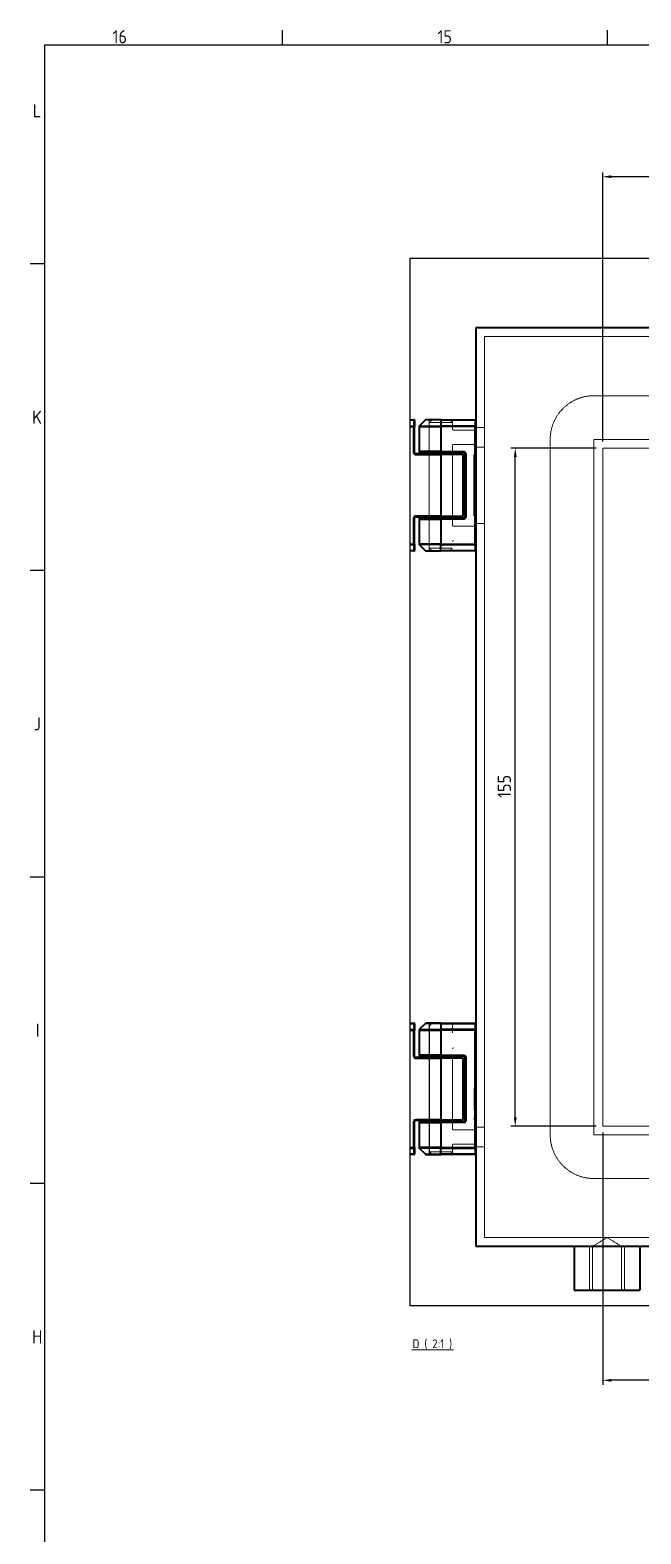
# Model space of a CAD drawing. Header units: millimetres. Extents: x 0 to 3567, y 0 to 2523.
# Drawn here: x 50 to 469, y 1442 to 2473 of the extents above; entities that cross this region are included whole.
import ezdxf

# ---------------------------------------------------------------- set-up
doc = ezdxf.new("R2010")
doc.units = ezdxf.units.MM
doc.header["$LTSCALE"] = 3
doc.linetypes.add('DASHED', pattern=[0.2067, 0.1654, -0.0413])
doc.layers.get('0').update_dxf_attribs({"color": 3, "lineweight": 25, "true_color": 0x00ff00})
for name, color, linetype, lineweight, true_color in [('가려진 것(ISO)', 2, 'DASHED', 18, 0xffff00), ('가시적인 것(ISO)', 3, 'Continuous', 40, 0x00ff00), ('가시적인 좁은 것(ISO)', 3, 'Continuous', 35, 0x00ff00), ('기호(ISO)', 5, 'Continuous', 25, 0x0000ff), ('치수(ISO)', 2, 'Continuous', 25, 0xffff00)]:
    doc.layers.add(name, color=color, linetype=linetype, lineweight=lineweight, true_color=true_color)
doc.layers.add('경계(ISO)', color=7, linetype='Continuous', lineweight=25)
doc.layers.add('끊기 선(JIS)', color=7, linetype='Continuous', lineweight=25)
doc.styles.add('문자 텍스트_PSTEK_POSCO', font='isocp.shx')
doc.styles.add('치수 텍스트_PSTEK_POSCO', font='isocp.shx')
doc.styles.add('텍스트 스타일512', font='isocp.shx')
doc.dimstyles.new('치수_PSTEK_POSCO', dxfattribs={"dimscale": 3, "dimtxt": 3, "dimasz": 2, "dimexe": 1, "dimexo": 1.5, "dimgap": 1, "dimtad": 1, "dimrnd": 1e-08, "dimdsep": 46, "dimtxsty": '치수 텍스트_PSTEK_POSCO', "dimcen": 0.09, "dimdle": 10, "dimclrd": 7, "dimclre": 7, "dimclrt": 2, "dimadec": 1, "dimazin": 2, "dimtfac": 1, "dimtmove": 0, "dimatfit": 3, "dimfxl": 1, "dimtolj": 1, "dimlwd": -1, "dimlwe": -1, "dimarcsym": 0})

# ---------------------------------------------------------------- blocks, each defined once
blk = doc.blocks.new('경계 Default Border')
at = {"layer": '경계(ISO)'}
for p, q in [((74.31, 821), (74.31, 824.4)), ((148.63, 821), (148.63, 824.4)), ((20, 770.92), (16.6, 770.92)), ((20, 700.83), (16.6, 700.83)), ((20, 630.75), (16.6, 630.75)), ((20, 560.67), (16.6, 560.67)), ((20, 490.58), (16.6, 490.58))]:
    blk.add_line(p, q, dxfattribs=at)
at = {"layer": '경계(ISO)', "flags": 128}
blk.add_lwpolyline([(20, 20), (20, 821), (1169, 821), (1169, 20), (20, 20)], dxfattribs=at)
at = {"layer": '경계(ISO)', "color": 2, "true_color": 0xffff00, "char_height": 3, "attachment_point": 7, "style": '문자 텍스트_PSTEK_POSCO'}
for s, insert in [('16', (35.47, 821.37)), ('15', (109.79, 821.37)), ('L', (17.24, 804.43)), ('K', (17.08, 734.36)), ('J', (17.43, 664.26)), ('I', (17.91, 594.21)), ('H', (17.08, 524.12))]:
    blk.add_mtext(s, dxfattribs=dict(at, insert=insert))
blk = doc.blocks.new('*D42')
at = {"layer": 'Defpoints', "color": 0, "transparency": 16777216}
for p in [(442.7, 1721.4), (1198.7, 1721.4), (442.7, 1547)]:
    blk.add_point(p, dxfattribs=at)
at = {"layer": '치수(ISO)', "color": 7, "transparency": 16777216}
for p, q in [((442.7, 1716.9), (442.7, 1544)), ((1198.7, 1716.9), (1198.7, 1544)), ((1192.7, 1547), (448.7, 1547))]:
    blk.add_line(p, q, dxfattribs=at)
for points in [[(448.7, 1548), (448.7, 1546), (442.7, 1547)], [(1192.7, 1548), (1192.7, 1546), (1198.7, 1547)]]:
    blk.add_solid(points, dxfattribs=at)
at = {"layer": '치수(ISO)', "color": 2, "transparency": 16777216, "insert": (812.2, 1554.5), "char_height": 9, "attachment_point": 4, "style": '치수 텍스트_PSTEK_POSCO'}
blk.add_mtext('\\A1;252', dxfattribs=at)
blk = doc.blocks.new('*D45')
at = {"layer": 'Defpoints', "color": 0, "transparency": 16777216}
for p in [(442.7, 2372.6), (442.7, 2186.4), (1192.7, 2186.4)]:
    blk.add_point(p, dxfattribs=at)
at = {"layer": '치수(ISO)', "color": 7, "transparency": 16777216}
for p, q in [((442.7, 2190.9), (442.7, 2375.6)), ((1186.7, 2372.6), (448.7, 2372.6)), ((1192.7, 2190.9), (1192.7, 2375.6))]:
    blk.add_line(p, q, dxfattribs=at)
for points in [[(448.7, 2373.6), (448.7, 2371.6), (442.7, 2372.6)], [(1186.7, 2373.6), (1186.7, 2371.6), (1192.7, 2372.6)]]:
    blk.add_solid(points, dxfattribs=at)
at = {"layer": '치수(ISO)', "color": 2, "transparency": 16777216, "insert": (809.5, 2380.1), "char_height": 9, "attachment_point": 4, "style": '치수 텍스트_PSTEK_POSCO'}
blk.add_mtext('\\A1;250', dxfattribs=at)
blk = doc.blocks.new('*D46')
at = {"layer": 'Defpoints', "color": 0, "transparency": 16777216}
for p in [(837.7, 2006.4), (1186.7, 2006.4), (442.7, 1721.4)]:
    blk.add_point(p, dxfattribs=at)
at = {"layer": '치수(ISO)', "color": 7, "transparency": 16777216}
for p, q in [((1182.2, 2006.4), (834.7, 2006.4)), ((837.7, 1727.4), (837.7, 2000.4))]:
    blk.add_line(p, q, dxfattribs=at)
for points in [[(836.7, 2000.4), (838.7, 2000.4), (837.7, 2006.4)], [(836.7, 1727.4), (838.7, 1727.4), (837.7, 1721.4)]]:
    blk.add_solid(points, dxfattribs=at)
at = {"layer": '치수(ISO)', "color": 2, "transparency": 16777216, "insert": (830.2, 1858.6), "char_height": 9, "attachment_point": 4, "rotation": 90, "style": '치수 텍스트_PSTEK_POSCO'}
blk.add_mtext('\\A1;95', dxfattribs=at)
blk = doc.blocks.new('*D48')
at = {"layer": 'Defpoints', "color": 0, "transparency": 16777216}
for p in [(382.7, 2186.4), (442.7, 2186.4), (442.7, 1721.4)]:
    blk.add_point(p, dxfattribs=at)
at = {"layer": '치수(ISO)', "color": 7, "transparency": 16777216}
for p, q in [((438.2, 2186.4), (379.7, 2186.4)), ((382.7, 1727.4), (382.7, 2180.4)), ((438.2, 1721.4), (379.7, 1721.4))]:
    blk.add_line(p, q, dxfattribs=at)
for points in [[(381.7, 2180.4), (383.7, 2180.4), (382.7, 2186.4)], [(381.7, 1727.4), (383.7, 1727.4), (382.7, 1721.4)]]:
    blk.add_solid(points, dxfattribs=at)
at = {"layer": '치수(ISO)', "color": 2, "transparency": 16777216, "insert": (375.2, 1946.5), "char_height": 9, "attachment_point": 4, "rotation": 90, "style": '치수 텍스트_PSTEK_POSCO'}
blk.add_mtext('\\A1;155', dxfattribs=at)

msp = doc.modelspace()

# ---------------------------------------------------------------- linework, layer by layer
at = {"layer": '가려진 것(ISO)'}
for p, q in [((361.6861, 2262.9146), (361.6861, 1644.9146)), ((1279.6861, 2262.9146), (361.6861, 2262.9146)), ((436.6861, 2222.4146), (1204.6861, 2222.4146)), ((323.7361, 2205.3146), (323.7361, 2184.0146)), ((325.3861, 2205.6146), (323.8861, 2204.1146)), ((323.8861, 2204.1146), (339.4861, 2204.1146)), ((325.3861, 2205.6146), (337.9861, 2205.6146)), ((337.9861, 2205.6146), (339.4861, 2204.1146)), ((339.6361, 2205.3146), (339.6361, 2199.4645)), ((355.0861, 2198.8646), (340.236, 2198.8646)), ((361.6861, 2200.6646), (355.6861, 2200.6646)), ((339.6361, 2188.3647), (339.6361, 2184.0146)), ((355.0861, 2188.9646), (340.236, 2188.9646)), ((361.6861, 2187.1646), (355.6861, 2187.1646)), ((406.6861, 1715.4146), (406.6861, 2192.4146)), ((436.6861, 2192.4146), (1204.6861, 2192.4146)), ((436.6861, 1715.4146), (436.6861, 2192.4146)), ((323.7361, 2182.0646), (323.7361, 2139.7646)), ((339.6361, 2182.0646), (339.6361, 2139.7646)), ((354.1861, 2140.5146), (354.1861, 2181.3146)), ((355.0861, 2181.9146), (354.7861, 2181.9146)), ((442.6861, 2186.4146), (1198.6861, 2186.4146)), ((442.6861, 1721.4146), (442.6861, 2186.4146)), ((354.1861, 2175.9521), (354.7861, 2175.9521)), ((354.1861, 2175.8584), (354.7861, 2175.8584)), ((354.1861, 2175.4834), (354.7861, 2175.4834)), ((354.1861, 2175.3896), (354.7861, 2175.3896)), ((354.1861, 2175.2959), (354.7861, 2175.2959)), ((354.1861, 2175.1084), (354.7861, 2175.1084)), ((354.1861, 2175.0146), (354.7861, 2175.0146)), ((354.1861, 2174.6396), (354.7861, 2174.6396)), ((354.1861, 2174.5459), (354.7861, 2174.5459)), ((354.1861, 2174.1709), (354.7861, 2174.1709)), ((354.1861, 2173.7959), (354.7861, 2173.7959)), ((354.1861, 2173.6084), (354.7861, 2173.6084)), ((354.1861, 2173.4209), (354.7861, 2173.4209)), ((354.1861, 2173.3271), (354.7861, 2173.3271)), ((354.1861, 2173.1396), (354.7861, 2173.1396)), ((354.1861, 2172.9521), (354.7861, 2172.9521)), ((354.1861, 2172.8584), (354.7861, 2172.8584)), ((354.1861, 2172.5771), (354.7861, 2172.5771)), ((354.1861, 2172.3896), (354.7861, 2172.3896)), ((354.1861, 2172.2959), (354.7861, 2172.2959)), ((354.1861, 2172.0146), (354.7861, 2172.0146)), ((354.1861, 2171.5459), (354.7861, 2171.5459)), ((354.1861, 2171.3584), (354.7861, 2171.3584)), ((354.1861, 2170.9834), (354.7861, 2170.9834)), ((354.1861, 2170.7021), (354.7861, 2170.7021)), ((354.1861, 2170.6084), (354.7861, 2170.6084)), ((354.1861, 2169.2959), (354.7861, 2169.2959)), ((354.1861, 2168.6396), (354.7861, 2168.6396)), ((354.1861, 2168.5459), (354.7861, 2168.5459)), ((354.1861, 2168.3584), (354.7861, 2168.3584)), ((354.1861, 2168.0771), (354.7861, 2168.0771)), ((354.1861, 2167.9834), (354.7861, 2167.9834)), ((354.1861, 2167.7959), (354.7861, 2167.7959)), ((354.1861, 2167.6084), (354.7861, 2167.6084)), ((354.1861, 2167.5146), (354.7861, 2167.5146)), ((354.1861, 2167.1396), (354.7861, 2167.1396)), ((354.1861, 2167.0459), (354.7861, 2167.0459)), ((354.1861, 2166.9521), (354.7861, 2166.9521)), ((354.1861, 2166.7646), (354.7861, 2166.7646)), ((354.1861, 2166.5771), (354.7861, 2166.5771)), ((354.1861, 2166.4834), (354.7861, 2166.4834)), ((354.1861, 2166.3896), (354.7861, 2166.3896)), ((354.1861, 2166.2021), (354.7861, 2166.2021)), ((354.1861, 2166.1084), (354.7861, 2166.1084)), ((354.1861, 2166.0146), (354.7861, 2166.0146)), ((354.1861, 2165.9209), (354.7861, 2165.9209)), ((354.1861, 2165.8271), (354.7861, 2165.8271)), ((354.1861, 2165.7334), (354.7861, 2165.7334)), ((354.1861, 2165.6396), (354.7861, 2165.6396)), ((354.1861, 2165.5459), (354.7861, 2165.5459)), ((354.1861, 2165.3584), (354.7861, 2165.3584)), ((354.1861, 2165.1709), (354.7861, 2165.1709)), ((354.1861, 2164.7959), (354.7861, 2164.7959)), ((354.1861, 2164.7021), (354.7861, 2164.7021)), ((354.1861, 2164.5146), (354.7861, 2164.5146)), ((354.1861, 2164.4209), (354.7861, 2164.4209)), ((354.1861, 2164.3271), (354.7861, 2164.3271)), ((354.1861, 2164.2334), (354.7861, 2164.2334)), ((354.1861, 2164.1396), (354.7861, 2164.1396)), ((354.1861, 2163.9521), (354.7861, 2163.9521)), ((354.1861, 2163.8584), (354.7861, 2163.8584)), ((354.1861, 2163.7646), (354.7861, 2163.7646)), ((354.1861, 2163.6709), (354.7861, 2163.6709)), ((354.1861, 2163.5771), (354.7861, 2163.5771)), ((354.1861, 2163.4834), (354.7861, 2163.4834)), ((354.1861, 2163.3896), (354.7861, 2163.3896)), ((354.1861, 2163.2959), (354.7861, 2163.2959)), ((354.1861, 2163.1084), (354.7861, 2163.1084)), ((354.1861, 2163.0146), (354.7861, 2163.0146)), ((354.1861, 2162.9209), (354.7861, 2162.9209)), ((354.1861, 2162.8271), (354.7861, 2162.8271)), ((354.1861, 2162.6396), (354.7861, 2162.6396)), ((354.1861, 2162.5459), (354.7861, 2162.5459)), ((354.1861, 2162.4521), (354.7861, 2162.4521)), ((354.1861, 2162.3584), (354.7861, 2162.3584)), ((354.1861, 2162.2646), (354.7861, 2162.2646)), ((354.1861, 2162.1709), (354.7861, 2162.1709)), ((354.1861, 2162.0771), (354.7861, 2162.0771)), ((354.1861, 2161.8896), (354.7861, 2161.8896)), ((354.1861, 2161.7959), (354.7861, 2161.7959)), ((354.1861, 2161.7021), (354.7861, 2161.7021)), ((354.1861, 2161.6084), (354.7861, 2161.6084)), ((354.1861, 2161.5146), (354.7861, 2161.5146)), ((354.1861, 2161.4209), (354.7861, 2161.4209)), ((354.1861, 2161.3271), (354.7861, 2161.3271)), ((354.1861, 2161.1396), (354.7861, 2161.1396)), ((354.1861, 2161.0459), (354.7861, 2161.0459)), ((354.1861, 2160.6709), (354.7861, 2160.6709)), ((354.1861, 2160.2959), (354.7861, 2160.2959)), ((354.1861, 2160.2021), (354.7861, 2160.2021)), ((354.1861, 2160.0146), (354.7861, 2160.0146)), ((354.1861, 2159.8271), (354.7861, 2159.8271)), ((354.1861, 2159.7334), (354.7861, 2159.7334)), ((354.1861, 2159.4521), (354.7861, 2159.4521)), ((354.1861, 2159.2646), (354.7861, 2159.2646)), ((354.1861, 2159.1709), (354.7861, 2159.1709)), ((354.1861, 2158.4209), (354.7861, 2158.4209)), ((354.1861, 2157.8584), (354.7861, 2157.8584)), ((354.1861, 2157.1084), (354.7861, 2157.1084)), ((354.1861, 2156.9209), (354.7861, 2156.9209)), ((354.1861, 2156.6396), (354.7861, 2156.6396)), ((354.1861, 2156.5459), (354.7861, 2156.5459)), ((354.1861, 2156.3584), (354.7861, 2156.3584)), ((354.1861, 2155.7959), (354.7861, 2155.7959)), ((354.1861, 2155.4209), (354.7861, 2155.4209)), ((354.1861, 2155.2334), (354.7861, 2155.2334)), ((354.1861, 2154.8584), (354.7861, 2154.8584)), ((354.1861, 2154.2959), (354.7861, 2154.2959)), ((354.1861, 2154.1084), (354.7861, 2154.1084)), ((354.1861, 2154.0146), (354.7861, 2154.0146)), ((354.1861, 2153.8271), (354.7861, 2153.8271)), ((354.1861, 2153.7334), (354.7861, 2153.7334)), ((354.1861, 2153.5459), (354.7861, 2153.5459)), ((354.1861, 2153.4521), (354.7861, 2153.4521)), ((354.1861, 2153.2646), (354.7861, 2153.2646)), ((354.1861, 2153.0771), (354.7861, 2153.0771)), ((354.1861, 2152.9834), (354.7861, 2152.9834)), ((354.1861, 2152.7959), (354.7861, 2152.7959)), ((354.1861, 2152.6084), (354.7861, 2152.6084)), ((354.1861, 2152.2334), (354.7861, 2152.2334)), ((354.1861, 2151.8584), (354.7861, 2151.8584)), ((354.1861, 2151.7646), (354.7861, 2151.7646)), ((354.1861, 2151.5771), (354.7861, 2151.5771)), ((354.1861, 2151.4834), (354.7861, 2151.4834)), ((354.1861, 2151.3896), (354.7861, 2151.3896)), ((354.1861, 2151.2959), (354.7861, 2151.2959)), ((354.1861, 2151.1084), (354.7861, 2151.1084)), ((354.1861, 2151.0146), (354.7861, 2151.0146)), ((354.1861, 2150.9209), (354.7861, 2150.9209)), ((354.1861, 2150.8271), (354.7861, 2150.8271)), ((354.1861, 2150.7334), (354.7861, 2150.7334)), ((354.1861, 2150.6396), (354.7861, 2150.6396)), ((354.1861, 2150.3584), (354.7861, 2150.3584)), ((354.1861, 2150.2646), (354.7861, 2150.2646)), ((354.1861, 2149.9834), (354.7861, 2149.9834)), ((354.1861, 2149.8896), (354.7861, 2149.8896)), ((354.1861, 2149.6084), (354.7861, 2149.6084)), ((354.1861, 2149.4209), (354.7861, 2149.4209)), ((354.1861, 2149.3271), (354.7861, 2149.3271)), ((354.1861, 2149.2334), (354.7861, 2149.2334)), ((354.1861, 2149.1396), (354.7861, 2149.1396)), ((354.1861, 2148.8584), (354.7861, 2148.8584)), ((354.1861, 2148.7646), (354.7861, 2148.7646)), ((354.1861, 2148.5771), (354.7861, 2148.5771)), ((354.1861, 2148.0146), (354.7861, 2148.0146)), ((354.1861, 2147.0771), (354.7861, 2147.0771)), ((354.1861, 2146.5146), (354.7861, 2146.5146)), ((323.7361, 2137.8146), (323.7361, 2116.5146)), ((339.6361, 2137.8146), (339.6361, 2133.4646)), ((355.0861, 2139.9146), (354.7861, 2139.9146)), ((340.2359, 2132.8646), (355.0861, 2132.8646)), ((361.6861, 2134.6646), (355.6861, 2134.6646)), ((323.8861, 2117.7146), (339.4861, 2117.7146)), ((325.3861, 2116.2146), (323.8861, 2117.7146)), ((325.3861, 2116.2146), (337.9861, 2116.2146)), ((337.9861, 2116.2146), (339.4861, 2117.7146)), ((323.7361, 1791.3146), (323.7361, 1770.0146)), ((325.3861, 1791.6146), (323.8861, 1790.1146)), ((323.8861, 1790.1146), (323.8861, 1769.4146)), ((339.6361, 1791.3146), (339.6361, 1785.4645)), ((323.7361, 1768.0646), (323.7361, 1725.7646)), ((323.8861, 1768.6646), (323.8861, 1725.1646)), ((339.6361, 1768.0646), (339.6361, 1725.7646)), ((354.1861, 1747.5146), (354.7861, 1747.5146)), ((354.1861, 1747.4209), (354.7861, 1747.4209)), ((354.1861, 1747.3271), (354.7861, 1747.3271)), ((354.1861, 1747.1396), (354.7861, 1747.1396)), ((354.1861, 1747.0459), (354.7861, 1747.0459)), ((354.1861, 1746.6709), (354.7861, 1746.6709)), ((354.1861, 1746.2959), (354.7861, 1746.2959)), ((354.1861, 1746.2021), (354.7861, 1746.2021)), ((354.1861, 1746.0146), (354.7861, 1746.0146)), ((354.1861, 1745.8271), (354.7861, 1745.8271)), ((354.1861, 1745.7334), (354.7861, 1745.7334)), ((354.1861, 1745.4521), (354.7861, 1745.4521)), ((354.1861, 1745.2646), (354.7861, 1745.2646)), ((354.1861, 1745.1709), (354.7861, 1745.1709)), ((354.1861, 1744.4209), (354.7861, 1744.4209)), ((354.1861, 1743.8584), (354.7861, 1743.8584)), ((354.1861, 1743.1084), (354.7861, 1743.1084)), ((354.1861, 1742.9209), (354.7861, 1742.9209)), ((354.1861, 1742.6396), (354.7861, 1742.6396)), ((354.1861, 1742.5459), (354.7861, 1742.5459)), ((354.1861, 1742.3584), (354.7861, 1742.3584)), ((354.1861, 1741.7959), (354.7861, 1741.7959)), ((354.1861, 1741.4209), (354.7861, 1741.4209)), ((354.1861, 1741.2334), (354.7861, 1741.2334)), ((354.1861, 1740.8584), (354.7861, 1740.8584)), ((354.1861, 1740.2959), (354.7861, 1740.2959)), ((354.1861, 1740.1084), (354.7861, 1740.1084)), ((354.1861, 1740.0146), (354.7861, 1740.0146)), ((354.1861, 1739.8271), (354.7861, 1739.8271)), ((354.1861, 1739.7334), (354.7861, 1739.7334)), ((354.1861, 1739.5459), (354.7861, 1739.5459)), ((354.1861, 1739.4521), (354.7861, 1739.4521)), ((354.1861, 1739.2646), (354.7861, 1739.2646)), ((354.1861, 1739.0771), (354.7861, 1739.0771)), ((354.1861, 1738.9834), (354.7861, 1738.9834)), ((354.1861, 1738.7959), (354.7861, 1738.7959)), ((354.1861, 1738.6084), (354.7861, 1738.6084)), ((354.1861, 1738.2334), (354.7861, 1738.2334)), ((354.1861, 1737.8584), (354.7861, 1737.8584)), ((354.1861, 1737.7646), (354.7861, 1737.7646)), ((354.1861, 1737.5771), (354.7861, 1737.5771)), ((354.1861, 1737.4834), (354.7861, 1737.4834)), ((354.1861, 1737.3896), (354.7861, 1737.3896)), ((354.1861, 1737.2959), (354.7861, 1737.2959)), ((354.1861, 1737.1084), (354.7861, 1737.1084)), ((354.1861, 1737.0146), (354.7861, 1737.0146)), ((354.1861, 1736.9209), (354.7861, 1736.9209)), ((354.1861, 1736.8271), (354.7861, 1736.8271)), ((354.1861, 1736.7334), (354.7861, 1736.7334)), ((354.1861, 1736.6396), (354.7861, 1736.6396)), ((354.1861, 1736.3584), (354.7861, 1736.3584)), ((354.1861, 1736.2646), (354.7861, 1736.2646)), ((354.1861, 1735.9834), (354.7861, 1735.9834)), ((354.1861, 1735.8896), (354.7861, 1735.8896)), ((354.1861, 1735.6084), (354.7861, 1735.6084)), ((354.1861, 1735.4209), (354.7861, 1735.4209)), ((354.1861, 1735.3271), (354.7861, 1735.3271)), ((354.1861, 1735.2334), (354.7861, 1735.2334)), ((354.1861, 1735.1396), (354.7861, 1735.1396)), ((354.1861, 1734.8584), (354.7861, 1734.8584)), ((354.1861, 1734.7646), (354.7861, 1734.7646)), ((354.1861, 1734.5771), (354.7861, 1734.5771)), ((354.1861, 1734.0146), (354.7861, 1734.0146)), ((354.1861, 1733.0771), (354.7861, 1733.0771)), ((323.7361, 1723.8146), (323.7361, 1702.5146)), ((323.8861, 1724.4146), (323.8861, 1703.7146)), ((339.6361, 1723.8146), (339.6361, 1719.4646)), ((354.1861, 1732.5146), (354.7861, 1732.5146)), ((355.0861, 1725.9146), (354.7861, 1725.9146)), ((340.2359, 1718.8646), (355.0861, 1718.8646)), ((361.6861, 1720.6646), (355.6861, 1720.6646)), ((1204.6861, 1715.4146), (436.6861, 1715.4146)), ((1198.6861, 1721.4146), (442.6861, 1721.4146)), ((323.8861, 1703.7146), (339.4861, 1703.7146)), ((325.3861, 1702.2146), (323.8861, 1703.7146)), ((325.3861, 1702.2146), (337.9861, 1702.2146)), ((337.9861, 1702.2146), (339.4861, 1703.7146)), ((339.6361, 1708.3647), (339.6361, 1702.5146)), ((340.2359, 1708.9646), (355.0861, 1708.9646)), ((361.6861, 1707.1646), (355.6861, 1707.1646)), ((1204.6861, 1685.4146), (436.6861, 1685.4146)), ((361.6861, 1644.9146), (1279.6861, 1644.9146)), ((445.6861, 1644.9055), (435.7156, 1638.9146)), ((445.6861, 1644.9055), (455.6566, 1638.9146)), ((433.6861, 1638.9146), (433.6861, 1608.9146)), ((435.7156, 1638.9146), (435.7156, 1608.9146)), ((455.6566, 1638.9146), (455.6566, 1608.9146)), ((457.6861, 1608.9146), (457.6861, 1638.9146))]:
    msp.add_line(p, q, dxfattribs=at)
for centre, radius, start, end in [((436.6861, 2192.4146), 30, 90, 180), ((323.1361, 2205.3146), 0.6, 0, 90), ((340.2361, 2205.3146), 0.6, 90, 180), ((355.0861, 2199.4646), 0.6, 270, 0), ((355.0861, 2188.3646), 0.6, 0, 90), ((323.1361, 2184.0146), 0.6, 270, 0), ((323.1361, 2182.0646), 0.6, 0, 90), ((340.2361, 2184.0146), 0.6, 180, 270), ((340.2361, 2182.0646), 0.6, 90, 180), ((354.7861, 2181.3146), 0.6, 90, 180), ((355.0861, 2182.5146), 0.6, 270, 0), ((323.1361, 2139.7646), 0.6, 270, 0), ((323.1361, 2137.8146), 0.6, 0, 90), ((340.2361, 2139.7646), 0.6, 180, 270), ((340.2361, 2137.8146), 0.6, 90, 180), ((354.7861, 2140.5146), 0.6, 180, 270), ((355.0861, 2139.3146), 0.6, 0, 90), ((355.0861, 2133.4646), 0.6, 270, 0), ((323.1361, 2116.5146), 0.6, 270, 0), ((340.2361, 2116.5146), 0.6, 180, 270), ((323.1361, 1791.3146), 0.6, 0, 90), ((323.1361, 1770.0146), 0.6, 270, 0), ((323.1361, 1768.0646), 0.6, 0, 90), ((340.2361, 1770.0146), 0.6, 180, 270), ((340.2361, 1768.0646), 0.6, 90, 180), ((323.1361, 1725.7646), 0.6, 270, 0), ((323.1361, 1723.8146), 0.6, 0, 90), ((340.2361, 1725.7646), 0.6, 180, 270), ((340.2361, 1723.8146), 0.6, 90, 180), ((354.7861, 1726.5146), 0.6, 180, 270), ((355.0861, 1725.3146), 0.6, 0, 90), ((355.0861, 1719.4646), 0.6, 270, 0), ((436.6861, 1715.4146), 30, 180, 270), ((323.1361, 1702.5146), 0.6, 270, 0), ((340.2361, 1702.5146), 0.6, 180, 270), ((355.0861, 1708.3646), 0.6, 0, 90)]:
    msp.add_arc(centre, radius, start, end, dxfattribs=at)
for points in [[(339.6361, 2199.4646), (339.6361, 2199.4646), (339.6361, 2199.4646), (339.6361, 2199.4646)], [(340.2361, 2198.8646), (340.2361, 2198.8646), (340.2361, 2198.8646), (340.2361, 2198.8646)], [(339.6361, 2133.4646), (339.6361, 2133.4646), (339.6361, 2133.4646), (339.6361, 2133.4646)], [(340.2361, 2132.8646), (340.2361, 2132.8646), (340.2361, 2132.8646), (340.2361, 2132.8646)], [(339.6361, 1719.4646), (339.6361, 1719.4646), (339.6361, 1719.4646), (339.6361, 1719.4646)], [(340.2361, 1718.8646), (340.2361, 1718.8646), (340.2361, 1718.8646), (340.2361, 1718.8646)]]:
    msp.add_open_spline(points, degree=3, dxfattribs=at)
for points, knots in [([(339.6361, 2199.4646), (339.6361, 2199.4004), (339.6467, 2199.3354), (339.6872, 2199.2141), (339.7175, 2199.1562), (339.7939, 2199.0541), (339.8409, 2199.0087), (339.9454, 2198.9359), (340.0043, 2198.9075), (340.1205, 2198.873), (340.1786, 2198.8646), (340.2361, 2198.8646)], [0, 0, 0, 0, 0.00642103127, 0.00642103127, 0.01279203336, 0.01279203336, 0.01916483154, 0.01916483154, 0.02553756657, 0.02553756657, 0.03128655509, 0.03128655509, 0.03128655509, 0.03128655509]), ([(340.2361, 2188.9646), (340.1719, 2188.9646), (340.1069, 2188.954), (339.9856, 2188.9135), (339.9277, 2188.8832), (339.8256, 2188.8068), (339.7802, 2188.7599), (339.7074, 2188.6553), (339.679, 2188.5964), (339.6445, 2188.4802), (339.6361, 2188.4221), (339.6361, 2188.3646)], [0, 0, 0, 0, 0.00642102577, 0.00642102577, 0.0127920248, 0.0127920248, 0.019164823, 0.019164823, 0.02553756379, 0.02553756379, 0.03128685795, 0.03128685795, 0.03128685795, 0.03128685795]), ([(339.6361, 2133.4646), (339.6361, 2133.4004), (339.6467, 2133.3354), (339.6872, 2133.214), (339.7175, 2133.1562), (339.7939, 2133.0541), (339.8409, 2133.0087), (339.9455, 2132.9359), (340.0043, 2132.9075), (340.1206, 2132.873), (340.1786, 2132.8646), (340.2361, 2132.8646)], [0, 0, 0, 0, 0.00642103812, 0.00642103812, 0.01279204031, 0.01279204031, 0.01916483039, 0.01916483039, 0.02553755689, 0.02553755689, 0.0312862255, 0.0312862255, 0.0312862255, 0.0312862255]), ([(340.2361, 2122.9646), (340.1719, 2122.9646), (340.1069, 2122.954), (339.9855, 2122.9135), (339.9277, 2122.8832), (339.8256, 2122.8068), (339.7802, 2122.7598), (339.7074, 2122.6553), (339.679, 2122.5964), (339.6445, 2122.4802), (339.6361, 2122.4221), (339.6361, 2122.3646)], [0, 0, 0, 0, 0.00642103699, 0.00642103699, 0.01279203872, 0.01279203872, 0.01916482972, 0.01916482972, 0.02553755804, 0.02553755804, 0.03128606123, 0.03128606123, 0.03128606123, 0.03128606123]), ([(340.2361, 1774.9646), (340.1719, 1774.9646), (340.1069, 1774.954), (339.9856, 1774.9135), (339.9277, 1774.8832), (339.8256, 1774.8068), (339.7802, 1774.7599), (339.7074, 1774.6553), (339.679, 1774.5964), (339.6445, 1774.4802), (339.6361, 1774.4221), (339.6361, 1774.3646)], [0, 0, 0, 0, 0.00642102577, 0.00642102577, 0.0127920248, 0.0127920248, 0.019164823, 0.019164823, 0.02553756379, 0.02553756379, 0.03128685795, 0.03128685795, 0.03128685795, 0.03128685795]), ([(339.6361, 1719.4646), (339.6361, 1719.4004), (339.6467, 1719.3354), (339.6872, 1719.214), (339.7175, 1719.1562), (339.7939, 1719.0541), (339.8409, 1719.0087), (339.9455, 1718.9359), (340.0043, 1718.9075), (340.1206, 1718.873), (340.1786, 1718.8646), (340.2361, 1718.8646)], [0, 0, 0, 0, 0.00642103812, 0.00642103812, 0.01279204031, 0.01279204031, 0.01916483039, 0.01916483039, 0.02553755689, 0.02553755689, 0.0312862255, 0.0312862255, 0.0312862255, 0.0312862255]), ([(340.2361, 1708.9646), (340.1719, 1708.9646), (340.1069, 1708.954), (339.9855, 1708.9135), (339.9277, 1708.8832), (339.8256, 1708.8068), (339.7802, 1708.7598), (339.7074, 1708.6553), (339.679, 1708.5964), (339.6445, 1708.4802), (339.6361, 1708.4221), (339.6361, 1708.3646)], [0, 0, 0, 0, 0.00642103699, 0.00642103699, 0.01279203872, 0.01279203872, 0.01916482972, 0.01916482972, 0.02553755804, 0.02553755804, 0.03128606123, 0.03128606123, 0.03128606123, 0.03128606123])]:
    msp.add_open_spline(points, degree=3, knots=knots, dxfattribs=at)
at = {"layer": '가시적인 것(ISO)'}
for p, q in [((1285.6861, 2268.9146), (355.6861, 2268.9146)), ((355.6861, 2268.9146), (355.6861, 1638.9146)), ((310.6278, 2205.9146), (313.0861, 2205.9146)), ((313.6861, 2205.3146), (313.6861, 2201.1661)), ((313.6861, 2183.2646), (313.6861, 2201.1661)), ((316.6861, 2201.1661), (316.6861, 2184.0146)), ((321.0104, 2205.7389), (316.8618, 2201.5903)), ((331.6861, 2205.9146), (321.4346, 2205.9146)), ((331.6861, 2205.9146), (355.0861, 2205.9146)), ((314.2861, 2182.6646), (331.6861, 2182.6646)), ((331.6861, 2183.4146), (317.2861, 2183.4146)), ((323.8861, 2183.4146), (323.8861, 2182.6646)), ((331.6861, 2183.4146), (347.5861, 2183.4146)), ((346.0861, 2182.6646), (331.6861, 2182.6646)), ((339.4861, 2183.4146), (339.4861, 2182.6646)), ((346.6861, 2182.0646), (346.6861, 2139.7646)), ((348.1861, 2182.8146), (348.1861, 2139.0146)), ((313.6861, 2120.6631), (313.6861, 2138.5646)), ((331.6861, 2139.1646), (314.2861, 2139.1646)), ((316.6861, 2137.8146), (316.6861, 2120.6631)), ((317.2861, 2138.4146), (331.6861, 2138.4146)), ((323.8861, 2139.1646), (323.8861, 2138.4146)), ((331.6861, 2139.1646), (346.0861, 2139.1646)), ((347.5861, 2138.4146), (331.6861, 2138.4146)), ((339.4861, 2139.1646), (339.4861, 2138.4146)), ((313.0861, 2115.9146), (310.6278, 2115.9146)), ((313.6861, 2120.6631), (313.6861, 2116.5146)), ((321.0104, 2116.0903), (316.8618, 2120.2389)), ((321.4346, 2115.9146), (331.6861, 2115.9146)), ((355.0861, 2115.9146), (331.6861, 2115.9146)), ((310.6278, 1791.9146), (313.0861, 1791.9146)), ((313.6861, 1791.3146), (313.6861, 1787.1661)), ((313.6861, 1769.2646), (313.6861, 1787.1661)), ((316.6861, 1787.1661), (316.6861, 1770.0146)), ((321.0104, 1791.7389), (316.8618, 1787.5903)), ((331.6861, 1791.9146), (321.4346, 1791.9146)), ((331.6861, 1791.9146), (355.0861, 1791.9146)), ((314.2861, 1768.6646), (331.6861, 1768.6646)), ((331.6861, 1769.4146), (317.2861, 1769.4146)), ((323.8861, 1769.4146), (323.8861, 1768.6646)), ((331.6861, 1769.4146), (347.5861, 1769.4146)), ((346.0861, 1768.6646), (331.6861, 1768.6646)), ((339.4861, 1769.4146), (339.4861, 1768.6646)), ((346.6861, 1768.0646), (346.6861, 1725.7646)), ((348.1861, 1768.8146), (348.1861, 1725.0146)), ((313.6861, 1706.6631), (313.6861, 1724.5646)), ((331.6861, 1725.1646), (314.2861, 1725.1646)), ((316.6861, 1723.8146), (316.6861, 1706.6631)), ((317.2861, 1724.4146), (331.6861, 1724.4146)), ((323.8861, 1725.1646), (323.8861, 1724.4146)), ((331.6861, 1725.1646), (346.0861, 1725.1646)), ((347.5861, 1724.4146), (331.6861, 1724.4146)), ((339.4861, 1725.1646), (339.4861, 1724.4146)), ((313.6861, 1706.6631), (313.6861, 1702.5146)), ((321.0104, 1702.0903), (316.8618, 1706.2389)), ((313.0861, 1701.9146), (310.6278, 1701.9146)), ((321.4346, 1701.9146), (331.6861, 1701.9146)), ((355.0861, 1701.9146), (331.6861, 1701.9146)), ((355.6861, 1638.9146), (1285.6861, 1638.9146)), ((423.1861, 1638.9146), (423.1861, 1608.9146)), ((468.1861, 1638.9146), (468.1861, 1608.9146)), ((423.1861, 1608.9146), (468.1861, 1608.9146))]:
    msp.add_line(p, q, dxfattribs=at)
for centre, start, end in [((313.0861, 2205.3146), 0, 90), ((317.2861, 2201.1661), 135.0000098, 180), ((321.4346, 2205.3146), 90, 135.0000098), ((355.0861, 2205.3146), 0, 90), ((314.2861, 2183.2646), 180, 269.9999999), ((317.2861, 2184.0146), 180, 270), ((346.0861, 2182.0646), 0, 90), ((347.5861, 2182.8146), 0, 89.9999999), ((314.2861, 2138.5646), 90.0000001, 180), ((317.2861, 2137.8146), 90, 180), ((346.0861, 2139.7646), 270, 0), ((347.5861, 2139.0146), 270.0000003, 0), ((313.0861, 2116.5146), 270, 0), ((317.2861, 2120.6631), 180, 224.9999902), ((321.4346, 2116.5146), 224.9999902, 270), ((355.0861, 2116.5146), 270, 0), ((313.0861, 1791.3146), 0, 90), ((317.2861, 1787.1661), 135.0000098, 180), ((321.4346, 1791.3146), 90, 135.0000098), ((355.0861, 1791.3146), 0, 90), ((314.2861, 1769.2646), 180, 269.9999999), ((317.2861, 1770.0146), 180, 270), ((346.0861, 1768.0646), 0, 90), ((347.5861, 1768.8146), 0, 89.9999999), ((314.2861, 1724.5646), 90.0000001, 180), ((317.2861, 1723.8146), 90, 180), ((346.0861, 1725.7646), 270, 0), ((347.5861, 1725.0146), 270.0000003, 0), ((313.0861, 1702.5146), 270, 0), ((317.2861, 1706.6631), 180, 224.9999902), ((321.4346, 1702.5146), 224.9999902, 270), ((355.0861, 1702.5146), 270, 0)]:
    msp.add_arc(centre, 0.6, start, end, dxfattribs=at)
at = {"layer": '가시적인 좁은 것(ISO)'}
for p, q in [((310.6278, 2205.7389), (313.0861, 2205.7389)), ((310.6278, 2201.5903), (313.0861, 2201.5903)), ((310.6278, 2201.1661), (313.0861, 2201.1661)), ((313.0861, 2205.7389), (313.0861, 2205.9146)), ((313.0861, 2205.7389), (313.0861, 2201.5903)), ((313.0861, 2201.1661), (313.0861, 2201.5903)), ((313.0861, 2183.2646), (313.0861, 2201.1661)), ((313.6861, 2201.1661), (313.0861, 2201.1661)), ((316.6861, 2201.1661), (331.6861, 2201.1661)), ((316.8618, 2201.5903), (331.6861, 2201.5903)), ((331.6861, 2205.7389), (321.0104, 2205.7389)), ((331.6861, 2205.7389), (331.6861, 2205.9146)), ((331.6861, 2205.7389), (355.0861, 2205.7389)), ((331.6861, 2205.7389), (331.6861, 2201.5903)), ((355.0861, 2201.5903), (331.6861, 2201.5903)), ((331.6861, 2201.5903), (331.6861, 2201.1661)), ((355.0861, 2201.1661), (331.6861, 2201.1661)), ((331.6861, 2201.1661), (331.6861, 2184.0146)), ((355.0861, 2205.7389), (355.0861, 2205.9146)), ((355.0861, 2205.7389), (355.0861, 2201.5903)), ((355.0861, 2201.1661), (355.0861, 2201.5903)), ((355.0861, 2120.6631), (355.0861, 2201.1661)), ((355.6861, 2201.1661), (355.0861, 2201.1661)), ((313.0861, 2183.2646), (313.6861, 2183.2646)), ((314.2861, 2182.6646), (314.2861, 2182.0646)), ((314.2861, 2182.0646), (331.6861, 2182.0646)), ((331.6861, 2184.0146), (316.6861, 2184.0146)), ((331.6861, 2184.0146), (347.5861, 2184.0146)), ((331.6861, 2183.4146), (331.6861, 2184.0146)), ((331.6861, 2182.0646), (331.6861, 2182.6646)), ((331.6861, 2182.0646), (331.6861, 2139.7646)), ((346.6861, 2182.0646), (331.6861, 2182.0646)), ((347.5861, 2183.4146), (347.5861, 2184.0146)), ((348.7861, 2182.8146), (348.1861, 2182.8146)), ((348.7861, 2182.8146), (348.7861, 2139.0146)), ((313.0861, 2120.6631), (313.0861, 2138.5646)), ((313.6861, 2138.5646), (313.0861, 2138.5646)), ((331.6861, 2139.7646), (314.2861, 2139.7646)), ((314.2861, 2139.7646), (314.2861, 2139.1646)), ((316.6861, 2137.8146), (331.6861, 2137.8146)), ((331.6861, 2139.7646), (346.6861, 2139.7646)), ((331.6861, 2139.7646), (331.6861, 2139.1646)), ((331.6861, 2138.4146), (331.6861, 2137.8146)), ((347.5861, 2137.8146), (331.6861, 2137.8146)), ((331.6861, 2137.8146), (331.6861, 2120.6631)), ((347.5861, 2137.8146), (347.5861, 2138.4146)), ((348.1861, 2139.0146), (348.7861, 2139.0146)), ((310.6278, 2120.6631), (313.0861, 2120.6631)), ((310.6278, 2120.2389), (313.0861, 2120.2389)), ((313.0861, 2116.0903), (310.6278, 2116.0903)), ((313.0861, 2120.2389), (313.0861, 2120.6631)), ((313.0861, 2120.6631), (313.6861, 2120.6631)), ((313.0861, 2120.2389), (313.0861, 2116.0903)), ((313.0861, 2115.9146), (313.0861, 2116.0903)), ((331.6861, 2120.6631), (316.6861, 2120.6631)), ((331.6861, 2120.2389), (316.8618, 2120.2389)), ((321.0104, 2116.0903), (331.6861, 2116.0903)), ((331.6861, 2120.6631), (355.0861, 2120.6631)), ((331.6861, 2120.2389), (331.6861, 2120.6631)), ((331.6861, 2120.2389), (355.0861, 2120.2389)), ((331.6861, 2116.0903), (331.6861, 2120.2389)), ((355.0861, 2116.0903), (331.6861, 2116.0903)), ((331.6861, 2116.0903), (331.6861, 2115.9146)), ((355.0861, 2120.2389), (355.0861, 2120.6631)), ((355.0861, 2120.6631), (355.6861, 2120.6631)), ((355.0861, 2120.2389), (355.0861, 2116.0903)), ((355.0861, 2115.9146), (355.0861, 2116.0903)), ((310.6278, 1791.7389), (313.0861, 1791.7389)), ((310.6278, 1787.5903), (313.0861, 1787.5903)), ((310.6278, 1787.1661), (313.0861, 1787.1661)), ((313.0861, 1791.7389), (313.0861, 1791.9146)), ((313.0861, 1791.7389), (313.0861, 1787.5903)), ((313.0861, 1787.1661), (313.0861, 1787.5903)), ((313.0861, 1769.2646), (313.0861, 1787.1661)), ((313.6861, 1787.1661), (313.0861, 1787.1661)), ((316.6861, 1787.1661), (331.6861, 1787.1661)), ((316.8618, 1787.5903), (331.6861, 1787.5903)), ((331.6861, 1791.7389), (321.0104, 1791.7389)), ((331.6861, 1791.7389), (331.6861, 1791.9146)), ((331.6861, 1791.7389), (355.0861, 1791.7389)), ((331.6861, 1791.7389), (331.6861, 1787.5903)), ((355.0861, 1787.5903), (331.6861, 1787.5903)), ((331.6861, 1787.5903), (331.6861, 1787.1661)), ((355.0861, 1787.1661), (331.6861, 1787.1661)), ((331.6861, 1787.1661), (331.6861, 1770.0146)), ((355.0861, 1791.7389), (355.0861, 1791.9146)), ((355.0861, 1791.7389), (355.0861, 1787.5903)), ((355.0861, 1787.1661), (355.0861, 1787.5903)), ((355.0861, 1706.6631), (355.0861, 1787.1661)), ((355.6861, 1787.1661), (355.0861, 1787.1661)), ((313.0861, 1769.2646), (313.6861, 1769.2646)), ((314.2861, 1768.6646), (314.2861, 1768.0646)), ((314.2861, 1768.0646), (331.6861, 1768.0646)), ((331.6861, 1770.0146), (316.6861, 1770.0146)), ((331.6861, 1770.0146), (347.5861, 1770.0146)), ((331.6861, 1769.4146), (331.6861, 1770.0146)), ((331.6861, 1768.0646), (331.6861, 1768.6646)), ((331.6861, 1768.0646), (331.6861, 1725.7646)), ((346.6861, 1768.0646), (331.6861, 1768.0646)), ((347.5861, 1769.4146), (347.5861, 1770.0146)), ((348.7861, 1768.8146), (348.1861, 1768.8146)), ((348.7861, 1768.8146), (348.7861, 1725.0146)), ((313.0861, 1706.6631), (313.0861, 1724.5646)), ((313.6861, 1724.5646), (313.0861, 1724.5646)), ((331.6861, 1725.7646), (314.2861, 1725.7646)), ((314.2861, 1725.7646), (314.2861, 1725.1646)), ((316.6861, 1723.8146), (331.6861, 1723.8146)), ((331.6861, 1725.7646), (346.6861, 1725.7646)), ((331.6861, 1725.7646), (331.6861, 1725.1646)), ((331.6861, 1724.4146), (331.6861, 1723.8146)), ((347.5861, 1723.8146), (331.6861, 1723.8146)), ((331.6861, 1723.8146), (331.6861, 1706.6631)), ((347.5861, 1723.8146), (347.5861, 1724.4146)), ((348.1861, 1725.0146), (348.7861, 1725.0146)), ((310.6278, 1706.6631), (313.0861, 1706.6631)), ((310.6278, 1706.2389), (313.0861, 1706.2389)), ((313.0861, 1702.0903), (310.6278, 1702.0903)), ((313.0861, 1706.2389), (313.0861, 1706.6631)), ((313.0861, 1706.6631), (313.6861, 1706.6631)), ((313.0861, 1706.2389), (313.0861, 1702.0903)), ((313.0861, 1701.9146), (313.0861, 1702.0903)), ((331.6861, 1706.6631), (316.6861, 1706.6631)), ((331.6861, 1706.2389), (316.8618, 1706.2389)), ((321.0104, 1702.0903), (331.6861, 1702.0903)), ((331.6861, 1706.6631), (355.0861, 1706.6631)), ((331.6861, 1706.2389), (331.6861, 1706.6631)), ((331.6861, 1706.2389), (355.0861, 1706.2389)), ((331.6861, 1702.0903), (331.6861, 1706.2389)), ((355.0861, 1702.0903), (331.6861, 1702.0903)), ((331.6861, 1702.0903), (331.6861, 1701.9146)), ((355.0861, 1706.2389), (355.0861, 1706.6631)), ((355.0861, 1706.6631), (355.6861, 1706.6631)), ((355.0861, 1706.2389), (355.0861, 1702.0903)), ((355.0861, 1701.9146), (355.0861, 1702.0903))]:
    msp.add_line(p, q, dxfattribs=at)
for centre, start, end in [((314.2861, 2183.2646), 180, 269.9999999), ((347.5861, 2182.8146), 0, 89.9999999), ((314.2861, 2138.5646), 90.0000001, 180), ((347.5861, 2139.0146), 270.0000002, 0), ((314.2861, 1769.2646), 180, 269.9999999), ((347.5861, 1768.8146), 0, 89.9999999), ((314.2861, 1724.5646), 90.0000001, 180), ((347.5861, 1725.0146), 270.0000002, 0)]:
    msp.add_arc(centre, 1.2, start, end, dxfattribs=at)
for centre, start_param, end_param in [((313.0861, 2205.3146), 0, 1.570796327), ((313.0861, 2201.1661), 0, 1.570796327), ((355.0861, 2205.3146), 0, 1.570796327), ((355.0861, 2201.1661), 0, 1.570796327), ((313.0861, 2120.6631), 4.71238898, 6.283185307), ((313.0861, 2116.5146), 4.71238898, 6.283185307), ((355.0861, 2120.6631), 4.71238898, 6.283185307), ((355.0861, 2116.5146), 4.71238898, 6.283185307), ((313.0861, 1791.3146), 0, 1.570796327), ((313.0861, 1787.1661), 0, 1.570796327), ((355.0861, 1791.3146), 0, 1.570796327), ((355.0861, 1787.1661), 0, 1.570796327), ((313.0861, 1706.6631), 4.71238898, 6.283185307), ((313.0861, 1702.5146), 4.71238898, 6.283185307), ((355.0861, 1706.6631), 4.71238898, 6.283185307), ((355.0861, 1702.5146), 4.71238898, 6.283185307)]:
    msp.add_ellipse(centre, major_axis=(0.6, 0), ratio=0.707106781, start_param=start_param, end_param=end_param, dxfattribs=at)
at = {"layer": '기호(ISO)', "color": 7, "lineweight": 18}
msp.add_line((311.656, 1567.8245), (340.3258, 1567.8245), dxfattribs=at)
at = {"layer": '끊기 선(JIS)'}
for p, q in [((310.6278, 2205.9146), (310.6278, 2316.8132)), ((310.6278, 2316.8132), (1319.3175, 2316.8132)), ((310.6278, 2205.9146), (310.6278, 2205.7389)), ((310.6278, 2201.5903), (310.6278, 2205.7389)), ((310.6278, 2201.5903), (310.6278, 2201.1661)), ((310.6278, 2120.6631), (310.6278, 2201.1661)), ((310.6278, 2120.6631), (310.6278, 2120.2389)), ((310.6278, 2116.0903), (310.6278, 2120.2389)), ((310.6278, 2116.0903), (310.6278, 2115.9146)), ((310.6278, 1791.9146), (310.6278, 2115.9146)), ((310.6278, 1791.9146), (310.6278, 1791.7389)), ((310.6278, 1787.5903), (310.6278, 1791.7389)), ((310.6278, 1787.5903), (310.6278, 1787.1661)), ((310.6278, 1706.6631), (310.6278, 1787.1661)), ((310.6278, 1706.6631), (310.6278, 1706.2389)), ((310.6278, 1702.0903), (310.6278, 1706.2389)), ((310.6278, 1702.0903), (310.6278, 1701.9146)), ((310.6278, 1598.0342), (310.6278, 1701.9146)), ((1319.3175, 1598.0342), (310.6278, 1598.0342))]:
    msp.add_line(p, q, dxfattribs=at)

# ---------------------------------------------------------------- block references
at = {"xscale": 3, "yscale": 3, "zscale": 3}
msp.add_blockref('경계 Default Border', (0, 0), dxfattribs=at)

# ---------------------------------------------------------------- texts
at = {"layer": '기호(ISO)', "color": 7, "insert": (312.28, 1568.488), "char_height": 6, "attachment_point": 7, "style": '텍스트 스타일512'}
msp.add_mtext('D ( 2:1 )', dxfattribs=at)

# ---------------------------------------------------------------- dimensions: what is measured, and where the dimension line sits
at = {"layer": '치수(ISO)', "color": 7}
for base, p1, p2, angle, override, picture, middle in [((442.6861, 2372.632), (1192.6861, 2186.4146), (442.6861, 2186.4146), 180, {"dimdec": 2, "dimlfac": 0.333333, "dimtp": 0, "dimtm": 0, "dimtdec": 2, "dimtofl": 0, "dimatfit": 1}, '*D45', (817.6861, 2372.632)), ((382.6861, 2186.4146), (442.6861, 1721.4146), (442.6861, 2186.4146), 90, {"dimdec": 2, "dimlfac": 0.333333, "dimtp": 0, "dimtm": 0, "dimtdec": 2, "dimtofl": 0, "dimatfit": 1}, '*D48', (382.6861, 1953.9146)), ((837.6554, 2006.4146), (442.6861, 1721.4146), (1186.6861, 2006.4146), 90, {"dimdec": 2, "dimlfac": 0.333333, "dimse1": 1, "dimtp": 0, "dimtm": 0, "dimtdec": 2, "dimtofl": 0, "dimatfit": 1}, '*D46', (837.6554, 1863.9146))]:
    dim = msp.add_linear_dim(base=base, p1=p1, p2=p2, angle=angle, dimstyle='치수_PSTEK_POSCO', override=override, dxfattribs=at)
    dim.commit()
    dim.dimension.update_dxf_attribs({"geometry": picture, "text_midpoint": middle, "dimtype": 160})
dim = msp.add_linear_dim(base=(442.6861, 1546.9526), p1=(1198.6861, 1721.4146), p2=(442.6861, 1721.4146), dimstyle='치수_PSTEK_POSCO', override={"dimdec": 2, "dimlfac": 0.333333, "dimtp": 0, "dimtm": 0, "dimtdec": 2, "dimtofl": 0, "dimatfit": 1}, dxfattribs=at)
dim.commit()
dim.dimension.update_dxf_attribs({"geometry": '*D42', "text_midpoint": (820.6861, 1546.9526), "dimtype": 160})

doc.saveas('drawing.dxf')
